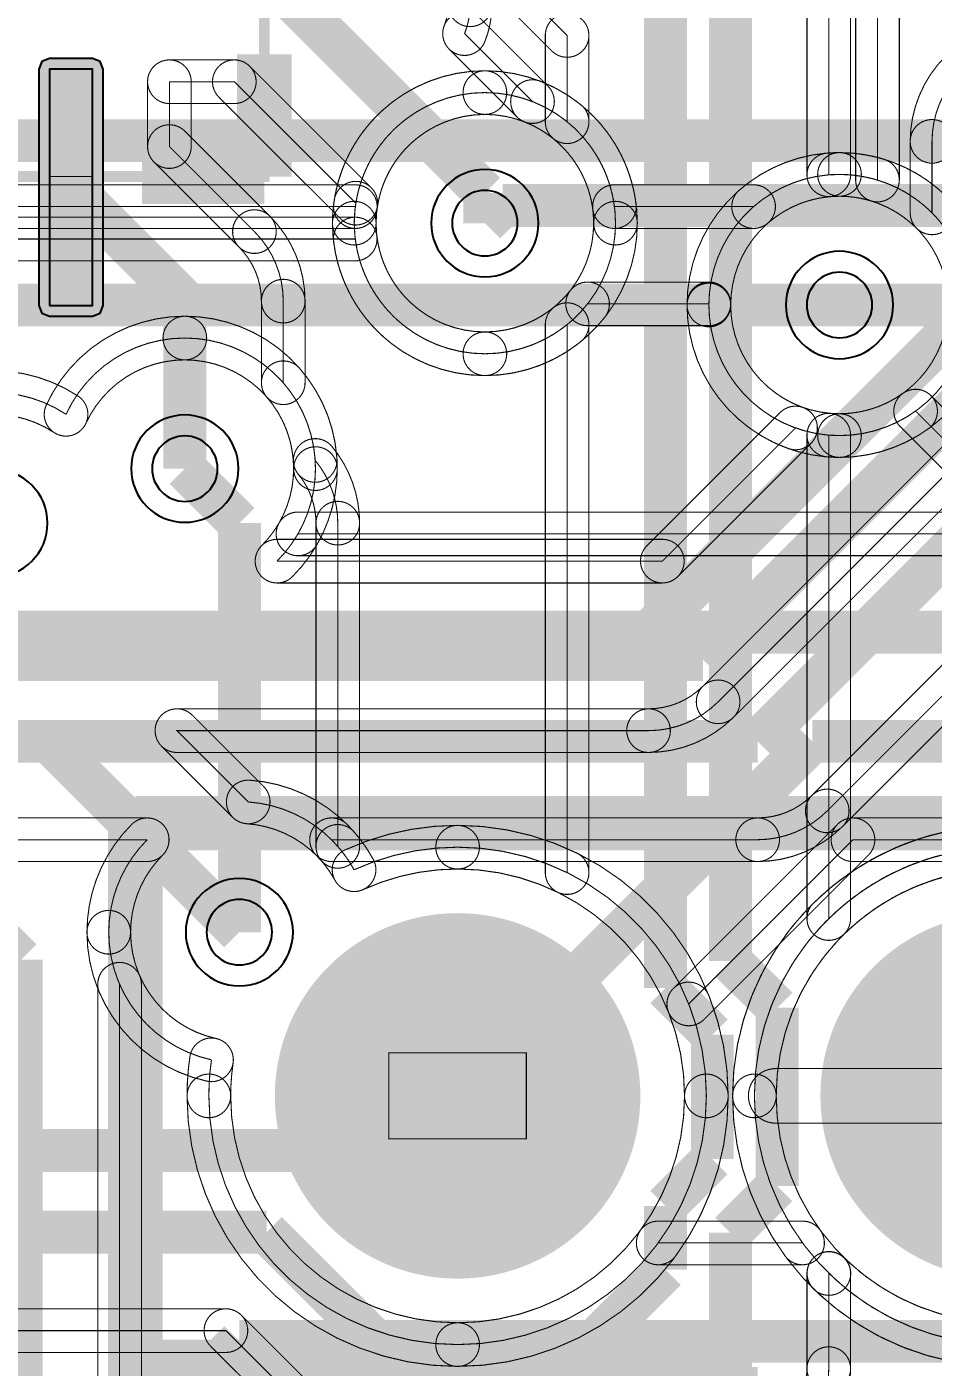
# Model space of a CAD drawing. Header units: millimetres. Extents: x -2.5 to 44.5, y -38.5 to 2.5.
# Drawn here: x 21.36 to 25.58, y -26.28 to -20.04 of the extents above; entities that cross this region are included whole.
import ezdxf

# ---------------------------------------------------------------- set-up
doc = ezdxf.new("R2010")
doc.units = ezdxf.units.MM
for name, color, linetype, true_color in [('Bottom Layer', 7, 'Continuous', 0x0000ff), ('Bottom Paste Mask Layer', 7, 'Continuous', 0x800000), ('Bottom Silkscreen Layer', 7, 'Continuous', 0x808000), ('Bottom Solder Mask Layer', 7, 'Continuous', 0xff00ff), ('Component Shape Layer', 7, 'Continuous', 0x00cccc), ('Hole Layer', 7, 'Continuous', 0x816200), ('Inner1', 7, 'Continuous', 0xbc8e00), ('Inner2', 7, 'Continuous', 0x70dbfa), ('Multi-Layer', 7, 'Continuous', 0xc0c0c0), ('Pin Soldering Layer', 7, 'Continuous', 0xcc9999), ('Top Layer', 7, 'Continuous', 0xff0000), ('Top Paste Mask Layer', 7, 'Continuous', 0x808080), ('Top Silkscreen Layer', 7, 'Continuous', 0xffff00), ('Top Solder Mask Layer', 7, 'Continuous', 0x800080)]:
    doc.layers.add(name, color=color, linetype=linetype, true_color=true_color)

msp = doc.modelspace()

# ---------------------------------------------------------------- hatches: boundary and pattern name
at = {"layer": 'Bottom Layer'}
for points in [[(21.468, -21.3381), (21.668, -21.3381), (21.668, -20.2381), (21.468, -20.2381)], [(22.568, -25.0191, 1), (24.168, -25.0191, 1)], [(25.1081, -25.0191, 1), (26.7081, -25.0191, 1)]]:
    msp.add_hatch(color=256, dxfattribs=at).paths.add_polyline_path(points)
at = {"layer": 'Bottom Paste Mask Layer'}
msp.add_hatch(color=256, dxfattribs=at).paths.add_polyline_path([(21.468, -21.338), (21.468, -20.238), (21.668, -20.238), (21.668, -21.338)])
at = {"layer": 'Bottom Solder Mask Layer'}
msp.add_hatch(color=256, dxfattribs=at).paths.add_polyline_path([(21.468, -21.3881), (21.668, -21.3881), (21.7034, -21.3734), (21.718, -21.3381), (21.718, -20.2381), (21.7034, -20.2027), (21.668, -20.1881), (21.468, -20.1881), (21.4326, -20.2027), (21.418, -20.2381), (21.418, -21.3381), (21.4326, -21.3734)])
at = {"layer": 'Hole Layer'}
for points in [[(22.868, -25.0191, 1), (23.868, -25.0191, 1)], [(25.4081, -25.0191, 1), (26.4081, -25.0191, 1)]]:
    msp.add_hatch(color=256, dxfattribs=at).paths.add_polyline_path(points)
at = {"layer": 'Multi-Layer'}
for points in [[(22.568, -25.0191, 1), (24.168, -25.0191, 1)], [(22.568, -25.0191, 1), (24.168, -25.0191, 1)], [(22.568, -25.0191, 1), (24.168, -25.0191, 1)], [(25.1081, -25.0191, 1), (26.7081, -25.0191, 1)], [(25.1081, -25.0191, 1), (26.7081, -25.0191, 1)], [(25.1081, -25.0191, 1), (26.7081, -25.0191, 1)]]:
    msp.add_hatch(color=256, dxfattribs=at).paths.add_polyline_path(points)
at = {"layer": 'Pin Soldering Layer'}
for points in [[(21.4681, -20.238), (21.4681, -20.738), (21.6681, -20.738), (21.6681, -20.238)], [(23.0481, -24.8191), (23.688, -24.8191), (23.688, -25.2191), (23.0481, -25.2191)]]:
    msp.add_hatch(color=256, dxfattribs=at).paths.add_polyline_path(points)
at = {"layer": 'Top Layer'}
for points in [[(22.568, -25.0191, 1), (24.168, -25.0191, 1)], [(25.1081, -25.0191, 1), (26.7081, -25.0191, 1)]]:
    msp.add_hatch(color=256, dxfattribs=at).paths.add_polyline_path(points)
at = {"layer": 'Top Paste Mask Layer'}
for points in [[(22.568, -25.0191, 1), (24.168, -25.0191, 1)], [(25.1081, -25.0191, 1), (26.7081, -25.0191, 1)]]:
    msp.add_hatch(color=256, dxfattribs=at).paths.add_polyline_path(points)
at = {"layer": 'Top Solder Mask Layer'}
for points in [[(22.517, -25.0191, 1), (24.219, -25.0191, 1)], [(25.0571, -25.0191, 1), (26.7591, -25.0191, 1)]]:
    msp.add_hatch(color=256, dxfattribs=at).paths.add_polyline_path(points)

# ---------------------------------------------------------------- linework, layer by layer
at = {"layer": 'Bottom Layer', "const_width": 0.2}
for points in [[(22.5182, -19.8381), (23.495, -20.815)], [(21.568, -20.7881), (22.098, -21.3181)], [(23.495, -20.815), (23.495, -20.955)], [(22.098, -21.3181), (22.098, -22.098)], [(26.0351, -21.463), (24.511, -22.987)], [(26.5431, -21.59), (24.765, -23.368)], [(24.511, -22.987), (19.812, -22.987)], [(24.765, -23.368), (19.558, -23.368)]]:
    msp.add_lwpolyline(points, dxfattribs=at)
at = {"layer": 'Bottom Layer', "const_width": 0.00508}
for points in [[(23.5279, -19.9381, -0.096285), (23.4945, -20.1103, -1), (23.3061, -20.0342, 0.096285), (23.3247, -19.9381, -1)], [(23.5279, -19.9381, -1), (23.3247, -19.9381), (23.3247, -19.8962, -1), (23.5279, -19.8962)], [(23.3284, -20.1441, -1), (23.4721, -20.0004), (23.7886, -20.3169, -1), (23.6449, -20.4606)], [(25.4753, -20.574, -0.198912), (25.6393, -20.1782, -1), (25.7829, -20.3219, 0.198912), (25.6785, -20.574, -1)], [(22.1277, -20.5983, -1), (21.9245, -20.5983), (21.9245, -20.2963, -1), (22.1277, -20.2963)], [(22.0261, -20.3979, -1), (22.0261, -20.1947), (22.3284, -20.1947, -1), (22.3284, -20.3979)], [(22.2566, -20.3681, -1), (22.4003, -20.2244), (22.9659, -20.7901, -1), (22.8222, -20.9337)], [(23.7538, -20.2941, -0.308686), (24.2048, -20.955, -1), (24.0016, -20.955, 0.308686), (23.6797, -20.4834, -1)], [(25.4753, -20.574, -1), (25.6785, -20.574), (25.6785, -20.9069, -1), (25.4753, -20.9069)], [(21.9543, -20.6701, -1), (22.098, -20.5265), (22.4938, -20.9223, -1), (22.3502, -21.066)], [(24.4363, -21.336, -0.414214), (25.1461, -20.6263, -1), (25.1461, -20.8295, 0.414214), (24.6395, -21.336, -1)], [(25.1461, -20.6263, -0.19942), (25.6489, -20.8352, -1), (25.5049, -20.9786, 0.19942), (25.1461, -20.8295, -1)], [(22.7853, -20.955, -0.03846), (22.7937, -20.8463, -1), (22.9945, -20.8775, 0.03846), (22.9885, -20.955, -1)], [(22.4938, -20.9223, -0.198912), (22.6578, -21.3181, -1), (22.4546, -21.3181, 0.198912), (22.3502, -21.066, -1)], [(22.3502, -21.066, -1), (22.4938, -20.9223), (22.4938, -20.9223, -1), (22.3502, -21.066)], [(23.495, -21.6648, -0.414214), (22.7853, -20.955, -1), (22.9885, -20.955, 0.414214), (23.495, -21.4616, -1)], [(24.2048, -20.955, -0.414214), (23.495, -21.6648, -1), (23.495, -21.4616, 0.414214), (24.0016, -20.955, -1)], [(22.6578, -21.6981, -1), (22.4546, -21.6981), (22.4546, -21.3181, -1), (22.6578, -21.3181)], [(22.6578, -21.3181, -1), (22.4546, -21.3181), (22.4546, -21.3181, -1), (22.6578, -21.3181)], [(24.9073, -22.0044, -0.316931), (24.4363, -21.336, -1), (24.6395, -21.336, 0.316931), (24.9756, -21.8131, -1)], [(22.6327, -21.6313, -0.181366), (22.8078, -22.098, -1), (22.6046, -22.098, 0.181366), (22.4796, -21.7649, -1)], [(24.3931, -22.6007, -1), (24.2494, -22.4571), (24.8696, -21.8369, -1), (25.0133, -21.9806)], [(22.8078, -22.098, -0.19942), (22.5989, -22.6009, -1), (22.4555, -22.4569, 0.19942), (22.6046, -22.098, -1)], [(22.5272, -22.6305, -1), (22.5272, -22.4273), (24.3213, -22.4273, -1), (24.3213, -22.6305)], [(25.1608, -23.7638, -1), (25.0172, -23.6202), (26.126, -22.5113, -1), (26.2697, -22.655)], [(25.1608, -23.7638, -0.198912), (24.765, -23.9278, -1), (24.765, -23.7246, 0.198912), (25.0172, -23.6202, -1)], [(20.9261, -23.9278, -1), (20.9261, -23.7246), (21.9229, -23.7246, -1), (21.9229, -23.9278)], [(21.6423, -24.257, -0.19942), (21.8512, -23.7542, -1), (21.9946, -23.8982, 0.19942), (21.8455, -24.257, -1)], [(22.8529, -23.7542, -0.072198), (22.9752, -23.9174, -1), (22.7968, -24.0146, 0.072198), (22.7095, -23.8982, -1)], [(22.7812, -23.9278, -1), (22.7812, -23.7246), (24.765, -23.7246, -1), (24.765, -23.9278)], [(22.8437, -23.8736, -0.107734), (23.368, -23.7593, -1), (23.368, -23.9625, 0.107734), (22.9283, -24.0584, -1)], [(23.368, -23.7593, -0.414214), (24.6278, -25.0191, -1), (24.4246, -25.0191, 0.414214), (23.368, -23.9625, -1)], [(24.6483, -25.0191, -0.414214), (25.9081, -23.7593, -1), (25.9081, -23.9625, 0.414214), (24.8515, -25.0191, -1)], [(24.765, -23.9278, -1), (24.765, -23.7246), (24.765, -23.7246, -1), (24.765, -23.9278)], [(25.9081, -28.7172, 0.414214), (27.0662, -27.5591, 0.19001), (26.7546, -26.7687, 0.017468), (26.7971, -26.7702, 0.414214), (27.4052, -26.1621, 0.352102), (26.9278, -25.5681, 0.124118), (27.0662, -25.0191, 0.414214), (25.9081, -23.8609, 0.414214), (24.7499, -25.0191, 0.414214), (25.9081, -26.1772, 0.061386), (26.1892, -26.1425, 0.008024), (26.1889, -26.1621, 0.127487), (26.2655, -26.4574, 0.078596), (25.9081, -26.4009, 0.414214), (24.7499, -27.5591, 0.414214)], [(22.2004, -24.9504, -0.352479), (21.6423, -24.257, -1), (21.8455, -24.257, 0.352479), (22.2438, -24.7519, -1)], [(22.1083, -25.0191, -0.036389), (22.1216, -24.8364, -1), (22.3227, -24.8659, 0.036389), (22.3115, -25.0191, -1)], [(24.849, -25.1461, -1), (24.849, -24.892), (25.9081, -24.892, -1), (25.9081, -25.1461)], [(23.368, -26.2788, -0.414214), (22.1083, -25.0191, -1), (22.3115, -25.0191, 0.414214), (23.368, -26.0756, -1)], [(24.6278, -25.0191, -0.414214), (23.368, -26.2788, -1), (23.368, -26.0756, 0.414214), (24.4246, -25.0191, -1)], [(25.9081, -26.2788, -0.414214), (24.6483, -25.0191, -1), (24.8515, -25.0191, 0.414214), (25.9081, -26.0756, -1)]]:
    msp.add_lwpolyline(points, format="xyb", close=True, dxfattribs=at)
for points in [[(25.7111, -20.2501, 0.198912), (25.5769, -20.574), (25.5769, -20.9069, 0.19942), (25.1461, -20.7279, 0.414214), (24.5379, -21.336, 0.316931), (24.9415, -21.9087), (24.3213, -22.5289), (22.5272, -22.5289, 0.19942), (22.7062, -22.098, 0.181366), (22.5562, -21.6981), (22.5562, -21.3181), (22.5562, -21.3181, 0.198912), (22.422, -20.9942), (22.422, -20.9942), (22.0261, -20.5983), (22.0261, -20.2963), (22.3284, -20.2963), (22.8941, -20.8619, 0.03846), (22.8869, -20.955, 0.414214), (23.495, -21.5632, 0.414214), (24.1032, -20.955, 0.308686), (23.7168, -20.3888), (23.4003, -20.0723, 0.096285), (23.4263, -19.9381)], [(19.048, -26.5492, 0.414214), (19.4061, -26.1911), (19.4061, -25.6511, 0.271188), (19.2233, -25.3388), (19.2233, -25.1458, 0.146753), (19.558, -25.2462, 0.414214), (20.1662, -24.638, 0.075963), (20.1384, -24.4564, 0.075963), (20.32, -24.4842, 0.414214), (20.9282, -23.876, 0.020524), (20.9261, -23.8262), (21.9229, -23.8262, 0.19942), (21.7439, -24.257, 0.352479), (22.2221, -24.8512, 0.036389), (22.2099, -25.0191, 0.414214), (23.368, -26.1772, 0.414214), (24.5262, -25.0191, 0.414214), (23.368, -23.8609, 0.107734), (22.886, -23.966, 0.072198), (22.7812, -23.8262), (24.765, -23.8262), (24.765, -23.8262, 0.198912), (25.089, -23.692), (26.1979, -22.5831, 0.364692)]]:
    msp.add_lwpolyline(points, format="xyb", dxfattribs=at)
at = {"layer": 'Bottom Layer'}
msp.add_lwpolyline([(21.468, -21.3381), (21.668, -21.3381), (21.668, -20.2381), (21.468, -20.2381)], close=True, dxfattribs=at)
at = {"layer": 'Bottom Paste Mask Layer', "const_width": 0.00508}
msp.add_lwpolyline([(21.468, -21.338), (21.468, -20.238), (21.668, -20.238), (21.668, -21.338)], close=True, dxfattribs=at)
msp.add_lwpolyline([(21.468, -21.338), (21.468, -20.238), (21.668, -20.238), (21.668, -21.338)], close=True, dxfattribs=at)
at = {"layer": 'Bottom Silkscreen Layer', "const_width": 0.254}
for points in [[(22.4681, -20.738), (22.4681, -20.1691)], [(22.4681, -20.738), (22.4681, -20.1691)], [(21.8992, -20.738), (22.3681, -20.738)], [(21.8992, -20.738), (22.3681, -20.738)], [(22.3681, -20.738), (22.4681, -20.738)], [(22.3681, -20.738), (22.4681, -20.738)]]:
    msp.add_lwpolyline(points, dxfattribs=at)
at = {"layer": 'Bottom Solder Mask Layer'}
msp.add_lwpolyline([(21.468, -21.3881), (21.668, -21.3881), (21.7034, -21.3734), (21.718, -21.3381), (21.718, -20.2381), (21.7034, -20.2027), (21.668, -20.1881), (21.468, -20.1881), (21.4326, -20.2027), (21.418, -20.2381), (21.418, -21.3381), (21.4326, -21.3734)], close=True, dxfattribs=at)
at = {"layer": 'Component Shape Layer', "const_width": 0.0508}
for points in [[(15.4679, -20.738), (22.468, -20.738), (22.468, -13.738), (15.4679, -13.738)], [(15.4679, -20.738), (22.468, -20.738), (22.468, -13.738), (15.4679, -13.738)], [(21.898, -28.7891), (21.898, -23.7891), (29.9181, -23.7891), (29.9181, -28.7891)], [(21.898, -28.7891), (21.898, -23.7891), (29.9181, -23.7891), (29.9181, -28.7891)]]:
    msp.add_lwpolyline(points, close=True, dxfattribs=at)
at = {"layer": 'Hole Layer'}
for points in [[(23.3425, -20.955, 1), (23.6475, -20.955, 1)], [(24.9936, -21.336, 1), (25.2985, -21.336, 1)], [(21.9455, -22.098, 1), (22.2505, -22.098, 1)], [(22.1995, -24.257, 1), (22.5045, -24.257, 1)]]:
    msp.add_lwpolyline(points, format="xyb", close=True, dxfattribs=at)
at = {"layer": 'Inner1', "const_width": 0.00508}
for points in [[(23.2263, -19.5728, -1), (23.3699, -19.4292), (23.9498, -20.009, -1), (23.8061, -20.1527)], [(25.1978, -20.7299, -1), (24.9946, -20.7299), (24.9946, -19.558, -1), (25.1978, -19.558)], [(23.9795, -20.4825, -1), (23.7763, -20.4825), (23.7763, -20.0808, -1), (23.9795, -20.0808)], [(22.7853, -20.955, -0.414214), (23.495, -20.2453, -1), (23.495, -20.4485, 0.414214), (22.9885, -20.955, -1)], [(23.495, -20.2453, -0.171912), (23.9419, -20.4036, -1), (23.8139, -20.5615, 0.171912), (23.495, -20.4485, -1)], [(25.0879, -20.6287, -0.020524), (25.1461, -20.6263, -1), (25.1461, -20.8295, 0.020524), (25.1045, -20.8312, -1)], [(25.1461, -20.6263, -0.414214), (25.8558, -21.336, -1), (25.6526, -21.336, 0.414214), (25.1461, -20.8295, -1)], [(23.495, -21.6648, -0.414214), (22.7853, -20.955, -1), (22.9885, -20.955, 0.414214), (23.495, -21.4616, -1)], [(25.8558, -21.336, -0.414214), (25.1461, -22.0458, -1), (25.1461, -21.8426, 0.414214), (25.6526, -21.336, -1)], [(23.9419, -21.5065, -0.171912), (23.495, -21.6648, -1), (23.495, -21.4616, 0.171912), (23.8139, -21.3486, -1)], [(23.7763, -21.4275, -1), (23.9795, -21.4275), (23.9795, -23.9792, -1), (23.7763, -23.9792)], [(21.4526, -21.8029, -0.293482), (22.098, -21.3883, -1), (22.098, -21.5915, 0.293482), (21.6374, -21.8874, -1)], [(22.098, -21.3883, -0.395968), (22.8064, -22.0536, -1), (22.6036, -22.0663, 0.395968), (22.098, -21.5915, -1)], [(21.209, -21.6423, -0.147368), (21.6011, -21.7604, -1), (21.4889, -21.9298, 0.147368), (21.209, -21.8455, -1)], [(25.1978, -24.1931, -1), (24.9946, -24.1931), (24.9946, -21.9421, -1), (25.1978, -21.9421)], [(25.1461, -22.0458, -0.020524), (25.0879, -22.0434, -1), (25.1045, -21.8409, 0.020524), (25.1461, -21.8426, -1)], [(22.7833, -21.9952, -0.174577), (22.9118, -22.352, -1), (22.7086, -22.352, 0.174577), (22.6267, -22.1247, -1)], [(22.9118, -23.8571, -1), (22.7086, -23.8571), (22.7086, -22.352, -1), (22.9118, -22.352)], [(22.9118, -22.352, -1), (22.7086, -22.352), (22.7086, -22.352, -1), (22.9118, -22.352)], [(22.8867, -23.7903, -0.054705), (22.9752, -23.9174, -1), (22.7968, -24.0146, 0.054705), (22.7336, -23.9239, -1)], [(22.8437, -23.8736, -0.107734), (23.368, -23.7593, -1), (23.368, -23.9625, 0.107734), (22.9283, -24.0584, -1)], [(23.368, -23.7593, -0.114462), (23.9226, -23.888, -1), (23.8332, -24.0704, 0.114462), (23.368, -23.9625, -1)], [(25.025, -24.1207, -0.196682), (25.9081, -23.7593, -1), (25.9081, -23.9625, 0.196682), (25.1674, -24.2656, -1)], [(25.168, -25.918, -1), (25.0243, -25.7743), (25.0249, -25.7737, -1), (25.1686, -25.9174)], [(25.1978, -26.2891, -1), (24.9946, -26.2891), (24.9946, -25.8462, -1), (25.1978, -25.8462)], [(25.9081, -26.2788, -0.196496), (25.0256, -25.9181, -1), (25.1679, -25.7731, 0.196496), (25.9081, -26.0756, -1)], [(24.576, -28.3709, 0.008282), (24.5762, -28.3591), (24.5762, -26.9988), (24.962, -26.613), (24.962, -26.613, 0.198912), (25.0962, -26.2891), (25.0962, -25.8462), (25.0968, -25.8456, 0.196496), (25.9081, -26.1772, 0.061386), (26.1892, -26.1425, 0.008024), (26.1889, -26.1621, 0.127487), (26.2655, -26.4574, 0.078596), (25.9081, -26.4009, 0.414214), (24.7499, -27.5591, 0.196682), (25.0821, -28.3709)], [(25.1978, -26.2891, -0.198912), (25.0338, -26.6848, -1), (24.8902, -26.5412, 0.198912), (24.9946, -26.2891, -1)]]:
    msp.add_lwpolyline(points, format="xyb", close=True, dxfattribs=at)
at = {"layer": 'Inner1', "const_width": 0.2}
for points in [[(24.638, -24.391), (24.638, -19.558)], [(24.3361, -24.5161), (24.3361, -19.891)], [(22.352, -22.352), (22.098, -22.098)], [(22.352, -24.257), (22.352, -22.352)], [(24.8561, -24.609), (24.638, -24.391)], [(24.5541, -24.7341), (24.3361, -24.5161)], [(24.8561, -25.4384), (24.8561, -24.609)], [(24.5541, -25.3133), (24.5541, -24.7341)], [(24.3361, -25.5313), (24.5541, -25.3133)], [(24.638, -25.6564), (24.8561, -25.4384)], [(24.3361, -25.8291), (24.3361, -25.5313)], [(24.638, -26.2891), (24.638, -25.6564)], [(24.003, -26.1621), (24.3361, -25.8291)], [(21.971, -26.5431), (22.352, -26.1621)], [(22.352, -26.1621), (24.003, -26.1621)], [(23.368, -27.5591), (24.638, -26.2891)]]:
    msp.add_lwpolyline(points, dxfattribs=at)
at = {"layer": 'Inner1', "const_width": 0.00508}
for points in [[(23.2981, -19.501), (23.8779, -20.0808), (23.8779, -20.4825, 0.171912), (23.495, -20.3469, 0.414214), (22.8869, -20.955, 0.414214), (23.495, -21.5632, 0.171912), (23.8779, -21.4275), (23.8779, -23.9792, 0.114462), (23.368, -23.8609, 0.107734), (22.886, -23.966, 0.054705), (22.8102, -23.8571), (22.8102, -22.352), (22.8102, -22.352, 0.174577), (22.705, -22.0599, 0.395968), (22.098, -21.4899, 0.293482), (21.545, -21.8451, 0.147368), (21.209, -21.7439, 0.120969)], [(25.9081, -23.8609, 0.196682), (25.0962, -24.1931), (25.0962, -21.9421, 0.020524), (25.1461, -21.9442, 0.414214), (25.7542, -21.336, 0.414214), (25.1461, -20.7279, 0.020524), (25.0962, -20.7299), (25.0962, -19.558)]]:
    msp.add_lwpolyline(points, format="xyb", dxfattribs=at)
at = {"layer": 'Inner2', "const_width": 0.00508}
for points in [[(25.3229, -18.7591), (25.3229, -20.7542, 0.073905), (25.1461, -20.7279, 0.181366), (24.7461, -20.8779), (24.0983, -20.8779, 0.377435), (23.495, -20.3469, 0.377435), (22.8918, -20.8779), (20.828, -20.8779), (20.828, -20.8779, 0.198912), (20.5041, -21.0121), (20.2789, -21.2373, 0.39451), (19.7119, -21.844, 0.241939), (19.9661, -22.3385, 0.00555), (19.9659, -22.352, 0.020524), (19.9679, -22.4019), (19.0211, -22.4019, 0.020524), (19.0232, -22.352, 0.181366), (18.8732, -21.9521), (18.8732, -21.9068), (19.501, -21.279), (19.501, -21.279, 0.198912), (19.6352, -20.955), (19.6352, -11.2798)], [(21.7942, -27.4131), (21.7942, -24.4992, 0.24102), (22.2221, -24.8512, 0.036389), (22.2099, -25.0191, 0.414214), (23.368, -26.1772, 0.414214), (24.5262, -25.0191, 0.414214), (23.368, -23.8609, 0.107734), (22.886, -23.966, 0.256408), (22.3932, -23.6503), (22.0611, -23.3182), (24.257, -23.3182), (24.257, -23.3182, 0.198912), (24.581, -23.184), (25.9704, -21.7946, 0.202385)]]:
    msp.add_lwpolyline(points, format="xyb", dxfattribs=at)
for points in [[(25.2213, -18.7591, -1), (25.4245, -18.7591), (25.4245, -20.7542, -1), (25.2213, -20.7542)], [(22.791, -20.865, -0.377435), (23.495, -20.2453, -1), (23.495, -20.4485, 0.377435), (22.9926, -20.8908, -1)], [(23.495, -20.2453, -0.377435), (24.1991, -20.865, -1), (23.9975, -20.8908, 0.377435), (23.495, -20.4485, -1)], [(24.6793, -20.8014, -0.181366), (25.1461, -20.6263, -1), (25.1461, -20.8295, 0.181366), (24.8129, -20.9544, -1)], [(25.1461, -20.6263, -0.073905), (25.3525, -20.657, -1), (25.2934, -20.8514, 0.073905), (25.1461, -20.8295, -1)], [(20.828, -20.9795, -1), (20.828, -20.7763), (22.8918, -20.7763, -1), (22.8918, -20.9795)], [(24.0983, -20.9795, -1), (24.0983, -20.7763), (24.7461, -20.7763, -1), (24.7461, -20.9795)], [(24.6528, -23.2558, -1), (24.5092, -23.1122), (25.8985, -21.7228, -1), (26.0422, -21.8665)], [(24.6528, -23.2558, -0.198912), (24.257, -23.4198, -1), (24.257, -23.2166, 0.198912), (24.5092, -23.1122, -1)], [(21.9892, -23.39, -1), (22.1329, -23.2463), (22.465, -23.5785, -1), (22.3214, -23.7221)], [(22.0611, -23.4198, -1), (22.0611, -23.2166), (24.257, -23.2166, -1), (24.257, -23.4198)], [(24.257, -23.4198, -1), (24.257, -23.2166), (24.257, -23.2166, -1), (24.257, -23.4198)], [(22.4001, -23.5489, -0.256408), (22.9752, -23.9174, -1), (22.7968, -24.0146, 0.256408), (22.3863, -23.7517, -1)], [(22.8437, -23.8736, -0.107734), (23.368, -23.7593, -1), (23.368, -23.9625, 0.107734), (22.9283, -24.0584, -1)], [(23.368, -23.7593, -0.414214), (24.6278, -25.0191, -1), (24.4246, -25.0191, 0.414214), (23.368, -23.9625, -1)], [(24.6483, -25.0191, -0.414214), (25.9081, -23.7593, -1), (25.9081, -23.9625, 0.414214), (24.8515, -25.0191, -1)], [(24.7499, -27.5591, 0.414214), (25.9081, -28.7172, 0.414214), (27.0662, -27.5591, 0.19001), (26.7546, -26.7687, 0.017468), (26.7971, -26.7702, 0.414214), (27.4052, -26.1621, 0.352102), (26.9278, -25.5681, 0.124118), (27.0662, -25.0191, 0.414214), (25.9081, -23.8609, 0.414214), (24.7499, -25.0191, 0.414214), (25.9081, -26.1772, 0.061386), (26.1892, -26.1425, 0.008024), (26.1889, -26.1621, 0.127487), (26.2655, -26.4574, 0.078596), (25.9081, -26.4009, 0.414214)], [(21.8958, -27.4131, -1), (21.6926, -27.4131), (21.6926, -24.4992, -1), (21.8958, -24.4992)], [(22.2004, -24.9504, -0.24102), (21.701, -24.5396, -1), (21.8874, -24.4587, 0.24102), (22.2438, -24.7519, -1)], [(22.1083, -25.0191, -0.036389), (22.1216, -24.8364, -1), (22.3227, -24.8659, 0.036389), (22.3115, -25.0191, -1)], [(24.849, -25.1461, -1), (24.849, -24.892), (25.9081, -24.892, -1), (25.9081, -25.1461)], [(23.368, -26.2788, -0.414214), (22.1083, -25.0191, -1), (22.3115, -25.0191, 0.414214), (23.368, -26.0756, -1)], [(24.6278, -25.0191, -0.414214), (23.368, -26.2788, -1), (23.368, -26.0756, 0.414214), (24.4246, -25.0191, -1)], [(25.9081, -26.2788, -0.414214), (24.6483, -25.0191, -1), (24.8515, -25.0191, 0.414214), (25.9081, -26.0756, -1)]]:
    msp.add_lwpolyline(points, format="xyb", close=True, dxfattribs=at)
at = {"layer": 'Inner2', "const_width": 0.2}
for points in [[(20.828, -21.336), (25.1461, -21.336)], [(25.7811, -21.336), (24.257, -22.86)], [(24.257, -22.86), (13.716, -22.86)], [(19.939, -23.368), (21.463, -23.368)], [(21.463, -23.368), (22.352, -24.257)], [(21.336, -24.384), (20.828, -23.876)], [(21.336, -27.8131), (21.336, -24.384)]]:
    msp.add_lwpolyline(points, dxfattribs=at)
at = {"layer": 'Multi-Layer'}
for points in [[(23.245, -20.955, 1), (23.745, -20.955, 1)], [(24.8961, -21.336, 1), (25.3961, -21.336, 1)], [(21.848, -22.098, 1), (22.348, -22.098, 1)], [(20.959, -22.352, 1), (21.459, -22.352, 1)], [(22.102, -24.257, 1), (22.602, -24.257, 1)]]:
    msp.add_lwpolyline(points, format="xyb", close=True, dxfattribs=at)
at = {"layer": 'Pin Soldering Layer', "const_width": 0.00508}
for points in [[(21.4681, -20.238), (21.4681, -20.738), (21.6681, -20.738), (21.6681, -20.238)], [(21.4681, -20.238), (21.4681, -20.738), (21.6681, -20.738), (21.6681, -20.238)], [(23.0481, -24.8191), (23.688, -24.8191), (23.688, -25.2191), (23.0481, -25.2191)], [(23.0481, -24.8191), (23.688, -24.8191), (23.688, -25.2191), (23.0481, -25.2191)]]:
    msp.add_lwpolyline(points, close=True, dxfattribs=at)
at = {"layer": 'Top Layer', "const_width": 0.2}
for points in [[(15.2085, -20.5707), (27.5352, -20.5707)], [(23.5774, -20.8727), (23.495, -20.955)], [(25.8257, -20.8727), (23.5774, -20.8727)], [(25.1461, -21.336), (25.6541, -21.336)], [(25.6541, -21.336), (26.7971, -22.479)], [(26.1621, -22.86), (19.6184, -22.86)], [(23.368, -25.0191), (25.0191, -23.368)], [(25.0191, -23.368), (26.0351, -23.368)], [(23.368, -25.0191), (23.114, -25.2731)], [(23.114, -25.2731), (18.923, -25.2731)], [(18.8769, -25.6541), (22.479, -25.6541)], [(22.987, -26.1621), (22.479, -25.6541)], [(26.7971, -26.1621), (22.987, -26.1621)]]:
    msp.add_lwpolyline(points, dxfattribs=at)
at = {"layer": 'Top Layer', "const_width": 0.00508}
for points in [[(18.3674, -21.1304, -1), (18.3674, -20.9272), (22.8914, -20.9272, -1), (22.8914, -21.1304)], [(23.495, -21.6648, -0.379036), (22.7905, -21.0411, -1), (22.9922, -21.0165, 0.379036), (23.495, -21.4616, -1)], [(22.6248, -22.4019, 0.13155), (22.7062, -22.098, 0.414214), (22.098, -21.4899, 0.293482), (21.545, -21.8451, 0.147368), (21.209, -21.7439, 0.120969), (20.9274, -21.8131, 0.399359), (20.32, -21.2359, 0.414214), (19.7119, -21.844, 0.241939), (19.9661, -22.3385, 0.00555), (19.9659, -22.352, 0.020524), (19.9679, -22.4019), (19.8081, -22.4019), (18.5453, -21.1391), (18.5453, -21.1391, 0.115766), (18.3674, -21.0288), (22.8914, -21.0288, 0.379036), (23.495, -21.5632, 0.230128), (23.9732, -21.3308), (24.5379, -21.3308, 0.002155), (24.5379, -21.336, 0.414214), (25.1461, -21.9442, 0.156766), (25.5004, -21.8303), (26.072, -22.4019)], [(24.0531, -21.3936, -0.230128), (23.495, -21.6648, -1), (23.495, -21.4616, 0.230128), (23.8933, -21.268, -1)], [(23.9732, -21.4324, -1), (23.9732, -21.2292), (24.5379, -21.2292, -1), (24.5379, -21.4324)], [(24.4363, -21.336, -0.002155), (24.4363, -21.3299, -1), (24.6395, -21.3317, 0.002155), (24.6395, -21.336, -1)], [(25.1461, -22.0458, -0.414214), (24.4363, -21.336, -1), (24.6395, -21.336, 0.414214), (25.1461, -21.8426, -1)], [(21.4526, -21.8029, -0.293482), (22.098, -21.3883, -1), (22.098, -21.5915, 0.293482), (21.6374, -21.8874, -1)], [(22.098, -21.3883, -0.414214), (22.8078, -22.098, -1), (22.6046, -22.098, 0.414214), (22.098, -21.5915, -1)], [(21.209, -21.6423, -0.147368), (21.6011, -21.7604, -1), (21.4889, -21.9298, 0.147368), (21.209, -21.8455, -1)], [(25.5596, -21.9129, -0.156766), (25.1461, -22.0458, -1), (25.1461, -21.8426, 0.156766), (25.4412, -21.7477, -1)], [(25.4285, -21.9021, -1), (25.5722, -21.7584), (26.1438, -22.3301, -1), (26.0002, -22.4737)], [(22.8078, -22.098, -0.13155), (22.7128, -22.4527, -1), (22.5368, -22.3511, 0.13155), (22.6046, -22.098, -1)], [(22.6248, -22.5035, -1), (22.6248, -22.3003), (26.072, -22.3003, -1), (26.072, -22.5035)], [(24.516, -24.6627, -1), (24.3723, -24.519), (25.137, -23.7543, -1), (25.2807, -23.898)], [(24.6483, -25.0191, -0.407222), (25.8779, -23.7597, -1), (25.8828, -23.9628, 0.407222), (24.8515, -25.0191, -1)], [(25.2088, -23.9278, -1), (25.2088, -23.7246), (25.8453, -23.7246, -1), (25.8453, -23.9278)], [(24.7499, -25.0191, 0.159516), (24.9741, -25.7039), (24.302, -25.7039, 0.159516), (24.5262, -25.0191, 0.094959), (24.4441, -24.5909), (25.2088, -23.8262), (25.8453, -23.8262), (25.8803, -23.8612, 0.407222)], [(24.5385, -24.5533, -0.094959), (24.6278, -25.0191, -1), (24.4246, -25.0191, 0.094959), (24.3497, -24.6284, -1)], [(24.849, -25.1461, -1), (24.849, -24.892), (25.9081, -24.892, -1), (25.9081, -25.1461)], [(24.6278, -25.0191, -0.159516), (24.3839, -25.764, -1), (24.2201, -25.6438, 0.159516), (24.4246, -25.0191, -1)], [(24.8922, -25.764, -0.159516), (24.6483, -25.0191, -1), (24.8515, -25.0191, 0.159516), (25.056, -25.6438, -1)], [(24.302, -25.8055, -1), (24.302, -25.6023), (24.9741, -25.6023, -1), (24.9741, -25.8055)], [(18.8769, -26.2138, -1), (18.8769, -26.0106), (22.2893, -26.0106, -1), (22.2893, -26.2138)], [(22.2174, -26.184, -1), (22.3611, -26.0403), (22.6498, -26.3291, -1), (22.5062, -26.4728)]]:
    msp.add_lwpolyline(points, format="xyb", close=True, dxfattribs=at)
msp.add_lwpolyline([(16.6082, -24.5596, 0.414214), (17.2163, -25.1677, 0.174272), (17.6035, -25.0285), (18.553, -25.978), (18.553, -25.978, 0.198912), (18.8769, -26.1122), (22.2893, -26.1122), (22.578, -26.4009)], format="xyb", dxfattribs=at)
at = {"layer": 'Top Silkscreen Layer', "const_width": 0.254}
for points in [[(21.868, -23.749), (29.9481, -23.749)], [(21.868, -23.749), (21.868, -28.8291)], [(21.868, -23.749), (29.9481, -23.749)], [(21.868, -23.749), (21.868, -28.8291)], [(21.868, -26.282), (24.638, -26.282)], [(21.868, -26.282), (24.638, -26.282)], [(24.638, -26.282), (24.638, -28.8291)], [(24.638, -26.282), (24.638, -28.8291)]]:
    msp.add_lwpolyline(points, dxfattribs=at)

doc.saveas('drawing.dxf')
